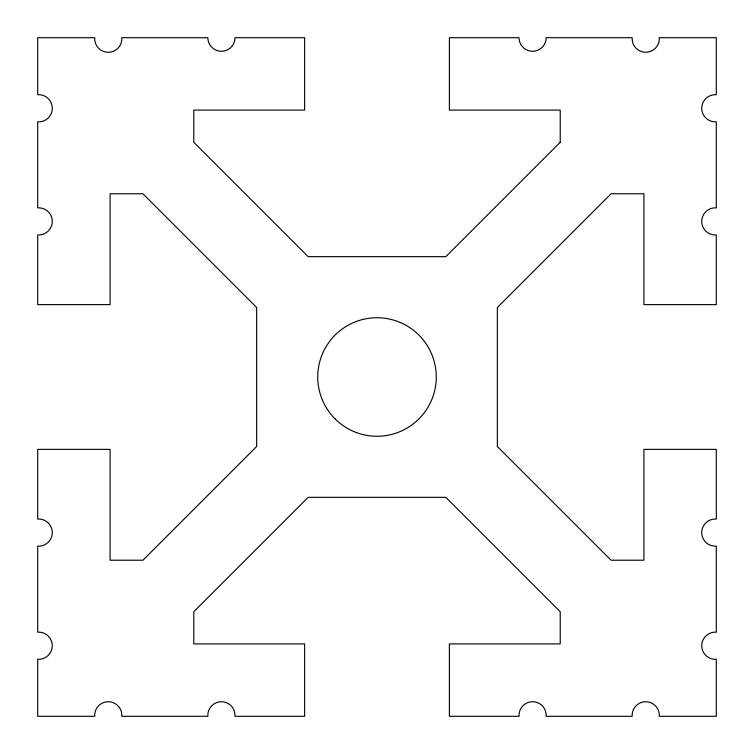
<?xml version="1.0" encoding="UTF-8"?>
<svg xmlns="http://www.w3.org/2000/svg" width="754" height="754" viewBox="0 0 754 754"><rect width="100%" height="100%" fill="white"/><g stroke="black" fill="none" stroke-linecap="round" stroke-linejoin="round"><path stroke-width="1.13" d="M560.222 142.27L445.831 256.662L308.169 256.662L193.778 142.27L193.778 110.084L304.616 110.084L304.616 37.7L234.975 37.7A13.572 13.572 0 0 1 221.403 51.272A13.572 13.572 0 0 1 207.831 37.7L121.809 37.7A13.572 13.572 0 0 1 108.274 52.28A13.572 13.572 0 0 1 94.74 37.7L37.7 37.7L37.7 94.74A13.572 13.572 0 0 1 52.28 108.274A13.572 13.572 0 0 1 37.7 121.809L37.7 207.868A13.572 13.572 0 0 1 52.28 221.403A13.572 13.572 0 0 1 37.7 234.937L37.7 304.616L110.084 304.616L110.084 193.778L142.921 193.778L256.662 307.519L256.662 446.481L142.921 560.222L110.084 560.222L110.084 449.384L37.7 449.384L37.7 519.063A13.572 13.572 0 0 1 52.28 532.597A13.572 13.572 0 0 1 37.7 546.132L37.7 632.191A13.572 13.572 0 0 1 52.28 645.726A13.572 13.572 0 0 1 37.7 659.26L37.7 716.3L94.74 716.3A13.572 13.572 0 0 1 108.274 701.72A13.572 13.572 0 0 1 121.809 716.3L207.868 716.3A13.572 13.572 0 0 1 221.403 701.72A13.572 13.572 0 0 1 234.937 716.3L304.616 716.3L304.616 643.916L193.778 643.916L193.778 611.73L308.169 497.338L445.831 497.338L560.222 611.73L560.222 643.916L449.384 643.916L449.384 716.3L519.063 716.3A13.572 13.572 0 0 1 532.597 701.72A13.572 13.572 0 0 1 546.132 716.3L632.191 716.3A13.572 13.572 0 0 1 645.726 701.72A13.572 13.572 0 0 1 659.26 716.3L716.3 716.3L716.3 659.26A13.572 13.572 0 0 1 701.72 645.726A13.572 13.572 0 0 1 716.3 632.191L716.3 546.132A13.572 13.572 0 0 1 701.72 532.597A13.572 13.572 0 0 1 716.3 519.063L716.3 449.384L643.916 449.384L643.916 560.222L611.079 560.222L497.338 446.481L497.338 307.519L611.079 193.778L643.916 193.778L643.916 304.616L716.3 304.616L716.3 234.937A13.572 13.572 0 0 1 701.72 221.403A13.572 13.572 0 0 1 716.3 207.868L716.3 121.809A13.572 13.572 0 0 1 701.72 108.274A13.572 13.572 0 0 1 716.3 94.74L716.3 37.7L659.26 37.7A13.572 13.572 0 0 1 645.726 52.28A13.572 13.572 0 0 1 632.191 37.7L546.169 37.7A13.572 13.572 0 0 1 532.597 51.272A13.572 13.572 0 0 1 519.025 37.7L449.384 37.7L449.384 110.084L560.222 110.084L560.222 142.27M335.096 418.904A59.264 59.264 0 0 0 434.247 392.334A59.264 59.264 0 0 0 361.666 319.753A59.264 59.264 0 0 0 335.096 418.904"/></g></svg>
